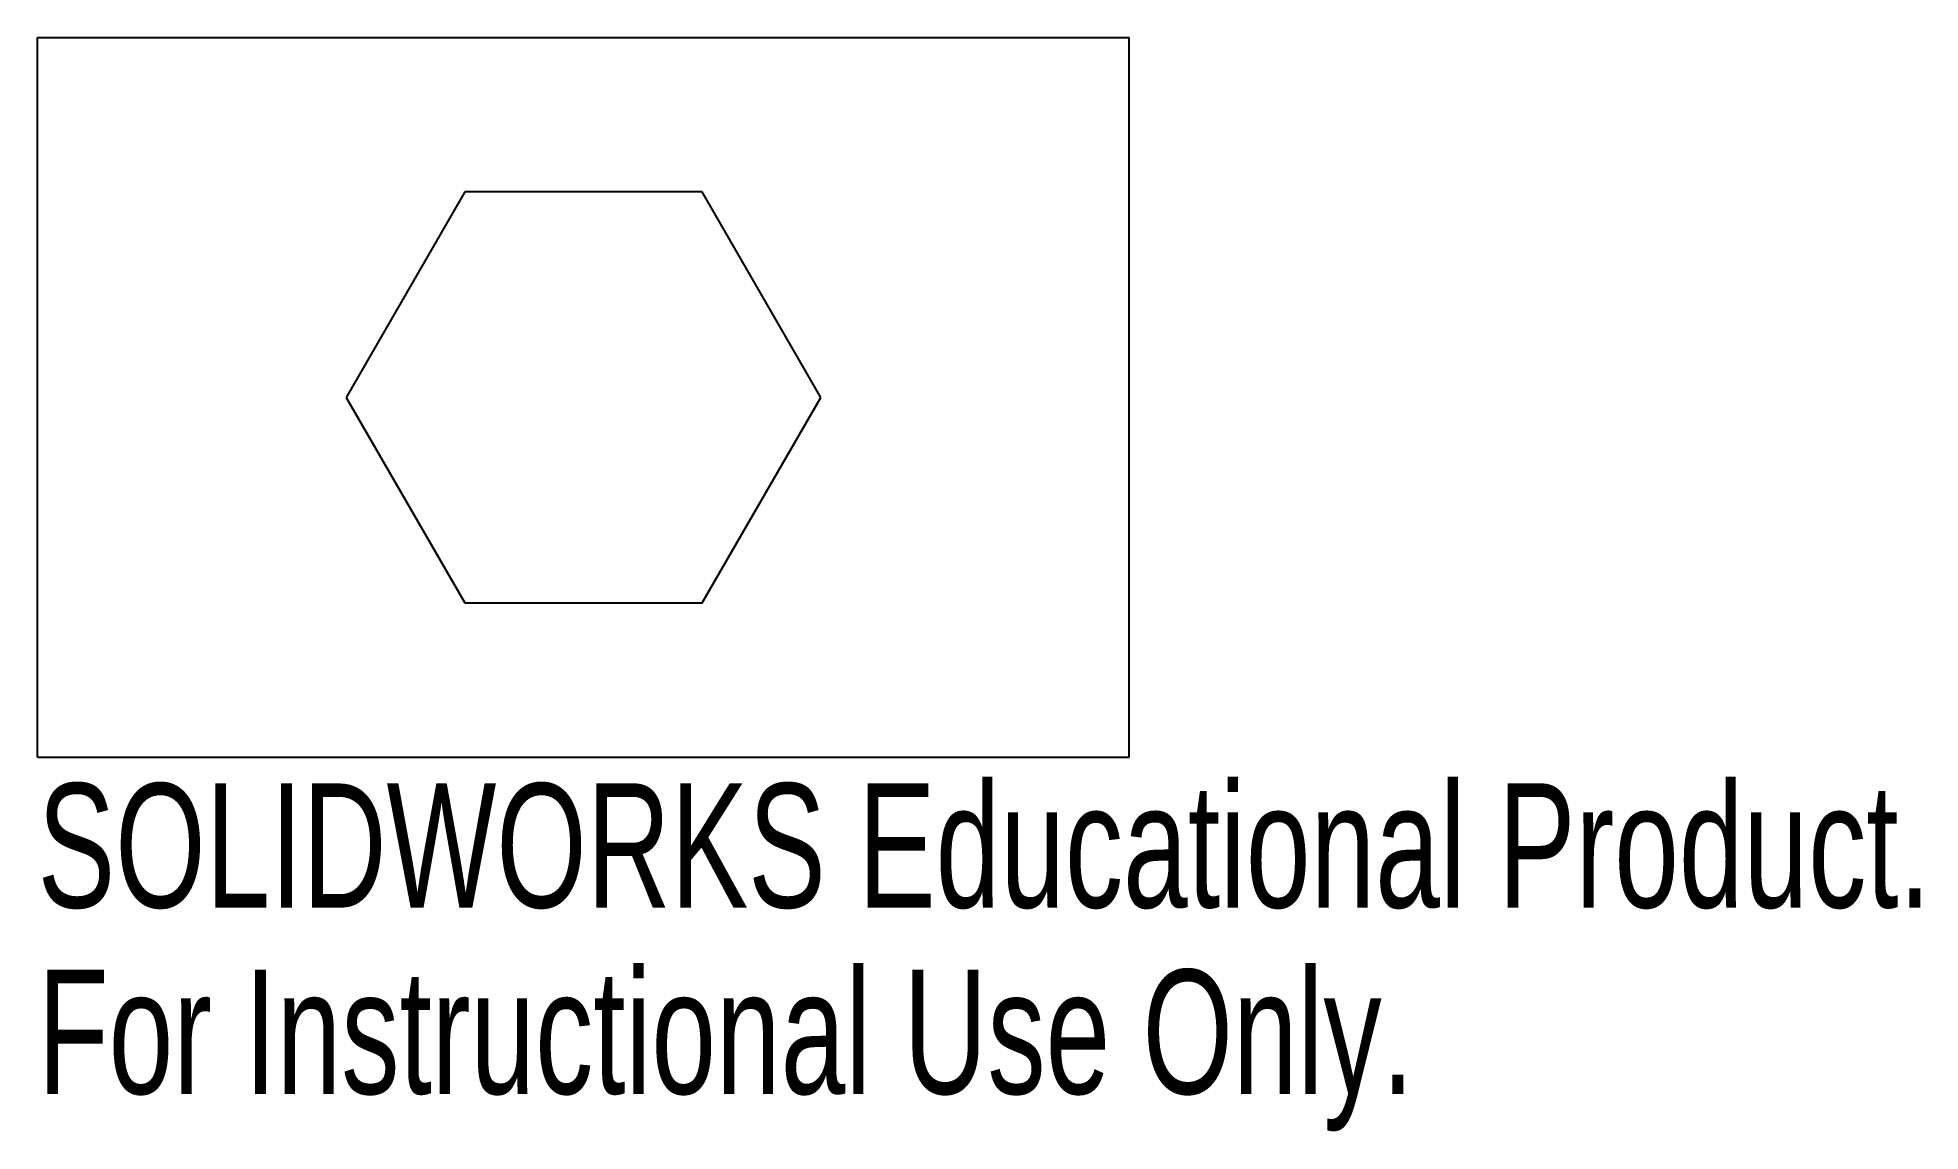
# Model space of a CAD drawing. Header units: millimetres. Extents: x 0 to 73.3, y -14.6 to 28.
import ezdxf

# ---------------------------------------------------------------- set-up
doc = ezdxf.new("R2010")
doc.units = ezdxf.units.MM
doc.styles.add('SLDTEXTSTYLE0', font='TXT', dxfattribs={"width": 0.7})

msp = doc.modelspace()

# ---------------------------------------------------------------- linework, layer by layer
at = {"color": 254, "linetype": 'Continuous', "lineweight": 25}
for p, q in [((0, 28), (42.475, 28)), ((0, 0), (0, 28)), ((42.475, 0), (42.475, 28)), ((16.619, 22), (12, 14)), ((25.856, 22), (16.619, 22)), ((30.475, 14), (25.856, 22)), ((12, 14), (16.619, 6)), ((25.856, 6), (30.475, 14)), ((16.619, 6), (25.856, 6)), ((0, 0), (42.475, 0))]:
    msp.add_line(p, q, dxfattribs=at)

# ---------------------------------------------------------------- texts
at = {"color": 141, "linetype": 'Continuous', "char_height": 4.83362, "attachment_point": 1, "style": 'SLDTEXTSTYLE0'}
for s, insert in [('SOLIDWORKS Educational Product.', (0, -1.02)), ('For Instructional Use Only.', (0, -8.27))]:
    msp.add_mtext(s, dxfattribs=dict(at, insert=insert))

doc.saveas('drawing.dxf')
